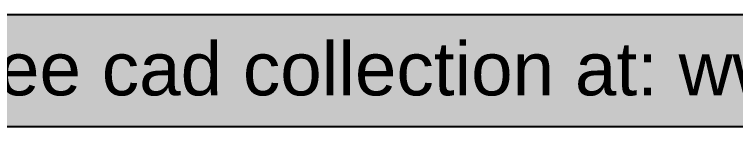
# Model space of a CAD drawing. Header units: millimetres. Extents: x 762 to 17577, y 6915 to 15891.
# Drawn here: x 12795 to 15281, y 6915 to 7303 of the extents above; entities that cross this region are included whole.
import ezdxf

# ---------------------------------------------------------------- set-up
doc = ezdxf.new("R2010")
doc.units = ezdxf.units.MM
doc.layers.add('www.cad-blocks.net', color=7, linetype='Continuous')
doc.styles.get("Standard").update_dxf_attribs({"font": 'arial.ttf'})

# ---------------------------------------------------------------- blocks, each defined once
blk = doc.blocks.new('FORMAT')
at = {"layer": 'www.cad-blocks.net', "true_color": 0x546d8e}
h = blk.add_hatch(color=155, dxfattribs=at)
h.set_gradient(color1=(68, 68, 68), color2=(84, 109, 142), tint=1)
h.paths.add_polyline_path([(2999.8, 7303), (2999.8, 6915.3), (17577.1, 6915.3), (17577.1, 7303)])
at = {"layer": 'www.cad-blocks.net', "color": 155, "true_color": 0x546d8e}
for p, q in [((2999.8, 7303), (17577.1, 7303)), ((2999.8, 7303), (17577.1, 7303)), ((2999.8, 7303), (17577.1, 7303)), ((2999.8, 7303), (17577.1, 7303)), ((2999.8, 6915.3), (17577.1, 6915.3))]:
    blk.add_line(p, q, dxfattribs=at)
at = {"layer": 'www.cad-blocks.net', "insert": (10749.5, 7207.5), "char_height": 184.275, "attachment_point": 1}
blk.add_mtext_dynamic_manual_height_columns('{\\C255;\\c16777215;download more free cad collection at: www.cad-blocks.net}', width=45138.163, gutter_width=12.5, heights=[0], dxfattribs=at)

msp = doc.modelspace()

# ---------------------------------------------------------------- block references
at = {"layer": 'www.cad-blocks.net'}
msp.add_blockref('FORMAT', (0, 0), dxfattribs=at)

doc.saveas('drawing.dxf')
